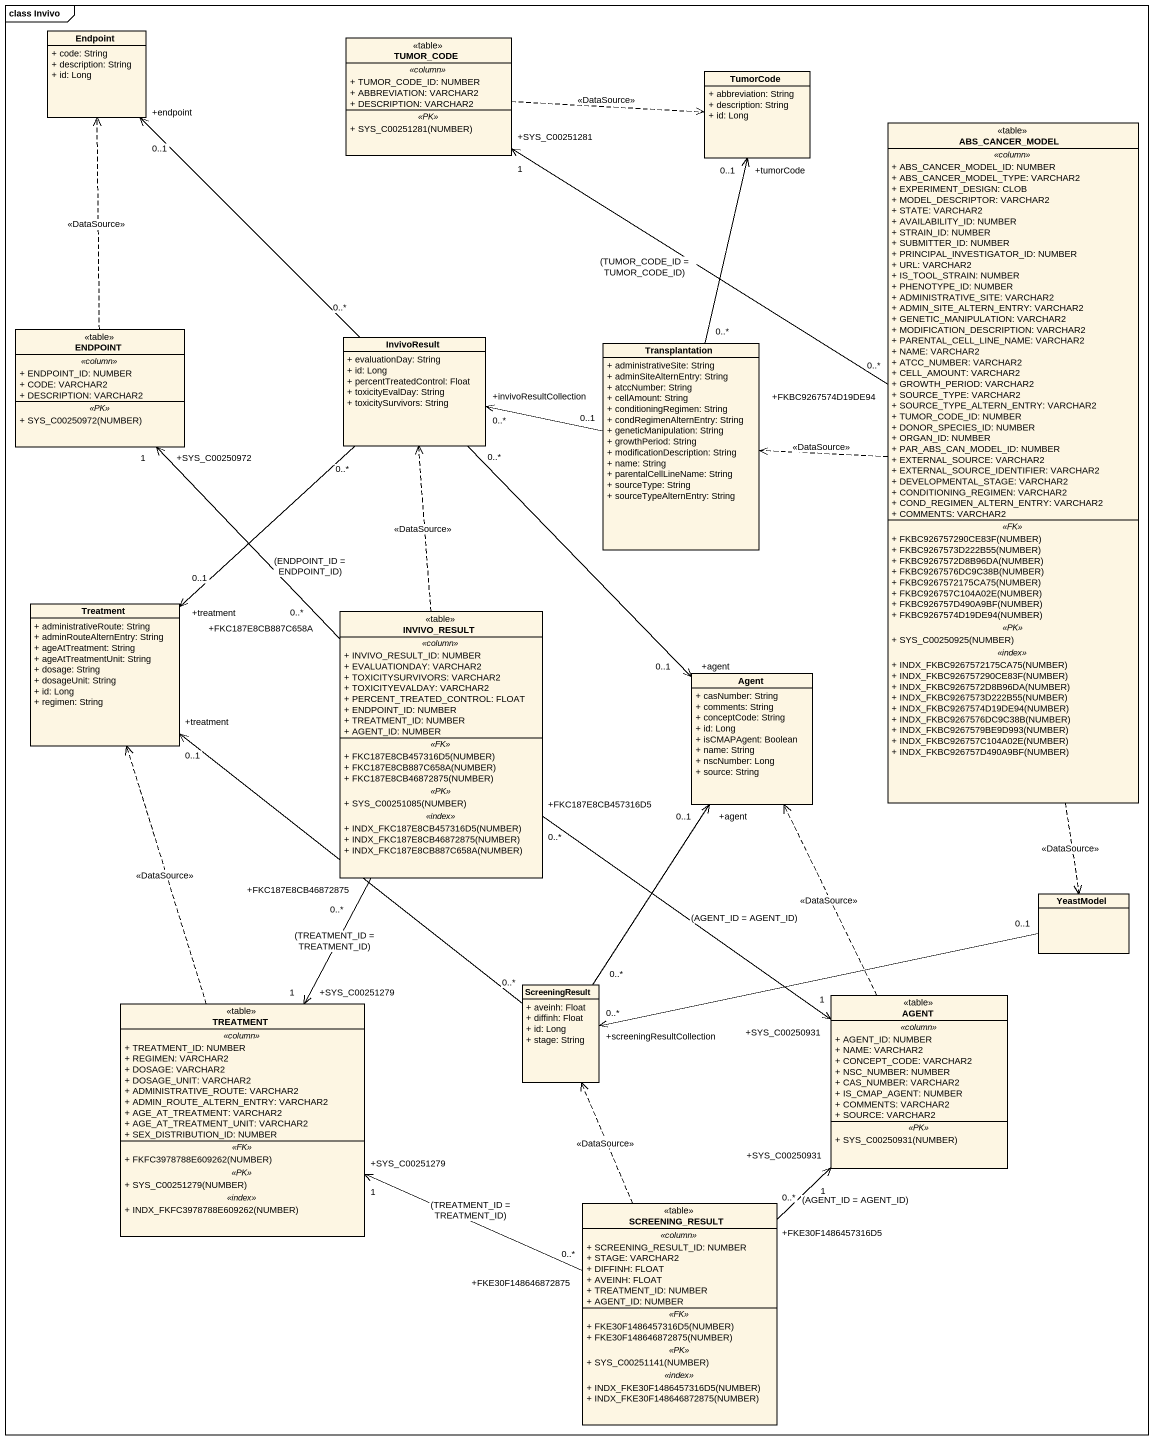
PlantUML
@startuml
mainframe class Invivo
hide circle
hide empty members
skinparam classAttributeIconSize 0
class Endpoint {
  + code: String
  + description: String
  + id: Long
}
class TUMOR_CODE <<table>> {
  .. <<column>> ..
  + TUMOR_CODE_ID: NUMBER
  + ABBREVIATION: VARCHAR2
  + DESCRIPTION: VARCHAR2
  .. <<PK>> ..
  + SYS_C00251281(NUMBER)
}
class TumorCode {
  + abbreviation: String
  + description: String
  + id: Long
}
class ABS_CANCER_MODEL <<table>> {
  .. <<column>> ..
  + ABS_CANCER_MODEL_ID: NUMBER
  + ABS_CANCER_MODEL_TYPE: VARCHAR2
  + EXPERIMENT_DESIGN: CLOB
  + MODEL_DESCRIPTOR: VARCHAR2
  + STATE: VARCHAR2
  + AVAILABILITY_ID: NUMBER
  + STRAIN_ID: NUMBER
  + SUBMITTER_ID: NUMBER
  + PRINCIPAL_INVESTIGATOR_ID: NUMBER
  + URL: VARCHAR2
  + IS_TOOL_STRAIN: NUMBER
  + PHENOTYPE_ID: NUMBER
  + ADMINISTRATIVE_SITE: VARCHAR2
  + ADMIN_SITE_ALTERN_ENTRY: VARCHAR2
  + GENETIC_MANIPULATION: VARCHAR2
  + MODIFICATION_DESCRIPTION: VARCHAR2
  + PARENTAL_CELL_LINE_NAME: VARCHAR2
  + NAME: VARCHAR2
  + ATCC_NUMBER: VARCHAR2
  + CELL_AMOUNT: VARCHAR2
  + GROWTH_PERIOD: VARCHAR2
  + SOURCE_TYPE: VARCHAR2
  + SOURCE_TYPE_ALTERN_ENTRY: VARCHAR2
  + TUMOR_CODE_ID: NUMBER
  + DONOR_SPECIES_ID: NUMBER
  + ORGAN_ID: NUMBER
  + PAR_ABS_CAN_MODEL_ID: NUMBER
  + EXTERNAL_SOURCE: VARCHAR2
  + EXTERNAL_SOURCE_IDENTIFIER: VARCHAR2
  + DEVELOPMENTAL_STAGE: VARCHAR2
  + CONDITIONING_REGIMEN: VARCHAR2
  + COND_REGIMEN_ALTERN_ENTRY: VARCHAR2
  + COMMENTS: VARCHAR2
  .. <<FK>> ..
  + FKBC926757290CE83F(NUMBER)
  + FKBC9267573D222B55(NUMBER)
  + FKBC9267572D8B96DA(NUMBER)
  + FKBC9267576DC9C38B(NUMBER)
  + FKBC9267572175CA75(NUMBER)
  + FKBC926757C104A02E(NUMBER)
  + FKBC926757D490A9BF(NUMBER)
  + FKBC9267574D19DE94(NUMBER)
  .. <<PK>> ..
  + SYS_C00250925(NUMBER)
  .. <<index>> ..
  + INDX_FKBC9267572175CA75(NUMBER)
  + INDX_FKBC926757290CE83F(NUMBER)
  + INDX_FKBC9267572D8B96DA(NUMBER)
  + INDX_FKBC9267573D222B55(NUMBER)
  + INDX_FKBC9267574D19DE94(NUMBER)
  + INDX_FKBC9267576DC9C38B(NUMBER)
  + INDX_FKBC9267579BE9D993(NUMBER)
  + INDX_FKBC926757C104A02E(NUMBER)
  + INDX_FKBC926757D490A9BF(NUMBER)
}
class ENDPOINT <<table>> {
  .. <<column>> ..
  + ENDPOINT_ID: NUMBER
  + CODE: VARCHAR2
  + DESCRIPTION: VARCHAR2
  .. <<PK>> ..
  + SYS_C00250972(NUMBER)
}
class InvivoResult {
  + evaluationDay: String
  + id: Long
  + percentTreatedControl: Float
  + toxicityEvalDay: String
  + toxicitySurvivors: String
}
class Transplantation {
  + administrativeSite: String
  + adminSiteAlternEntry: String
  + atccNumber: String
  + cellAmount: String
  + conditioningRegimen: String
  + condRegimenAlternEntry: String
  + geneticManipulation: String
  + growthPeriod: String
  + modificationDescription: String
  + name: String
  + parentalCellLineName: String
  + sourceType: String
  + sourceTypeAlternEntry: String
}
class Treatment {
  + administrativeRoute: String
  + adminRouteAlternEntry: String
  + ageAtTreatment: String
  + ageAtTreatmentUnit: String
  + dosage: String
  + dosageUnit: String
  + id: Long
  + regimen: String
}
class INVIVO_RESULT <<table>> {
  .. <<column>> ..
  + INVIVO_RESULT_ID: NUMBER
  + EVALUATIONDAY: VARCHAR2
  + TOXICITYSURVIVORS: VARCHAR2
  + TOXICITYEVALDAY: VARCHAR2
  + PERCENT_TREATED_CONTROL: FLOAT
  + ENDPOINT_ID: NUMBER
  + TREATMENT_ID: NUMBER
  + AGENT_ID: NUMBER
  .. <<FK>> ..
  + FKC187E8CB457316D5(NUMBER)
  + FKC187E8CB887C658A(NUMBER)
  + FKC187E8CB46872875(NUMBER)
  .. <<PK>> ..
  + SYS_C00251085(NUMBER)
  .. <<index>> ..
  + INDX_FKC187E8CB457316D5(NUMBER)
  + INDX_FKC187E8CB46872875(NUMBER)
  + INDX_FKC187E8CB887C658A(NUMBER)
}
class "Agent" as Agent_ {
  + casNumber: String
  + comments: String
  + conceptCode: String
  + id: Long
  + isCMAPAgent: Boolean
  + name: String
  + nscNumber: Long
  + source: String
}
class YeastModel
class ScreeningResult {
  + aveinh: Float
  + diffinh: Float
  + id: Long
  + stage: String
}
class "AGENT" as AGENT_ <<table>> {
  .. <<column>> ..
  + AGENT_ID: NUMBER
  + NAME: VARCHAR2
  + CONCEPT_CODE: VARCHAR2
  + NSC_NUMBER: NUMBER
  + CAS_NUMBER: VARCHAR2
  + IS_CMAP_AGENT: NUMBER
  + COMMENTS: VARCHAR2
  + SOURCE: VARCHAR2
  .. <<PK>> ..
  + SYS_C00250931(NUMBER)
}
class TREATMENT <<table>> {
  .. <<column>> ..
  + TREATMENT_ID: NUMBER
  + REGIMEN: VARCHAR2
  + DOSAGE: VARCHAR2
  + DOSAGE_UNIT: VARCHAR2
  + ADMINISTRATIVE_ROUTE: VARCHAR2
  + ADMIN_ROUTE_ALTERN_ENTRY: VARCHAR2
  + AGE_AT_TREATMENT: VARCHAR2
  + AGE_AT_TREATMENT_UNIT: VARCHAR2
  + SEX_DISTRIBUTION_ID: NUMBER
  .. <<FK>> ..
  + FKFC3978788E609262(NUMBER)
  .. <<PK>> ..
  + SYS_C00251279(NUMBER)
  .. <<index>> ..
  + INDX_FKFC3978788E609262(NUMBER)
}
class SCREENING_RESULT <<table>> {
  .. <<column>> ..
  + SCREENING_RESULT_ID: NUMBER
  + STAGE: VARCHAR2
  + DIFFINH: FLOAT
  + AVEINH: FLOAT
  + TREATMENT_ID: NUMBER
  + AGENT_ID: NUMBER
  .. <<FK>> ..
  + FKE30F1486457316D5(NUMBER)
  + FKE30F148646872875(NUMBER)
  .. <<PK>> ..
  + SYS_C00251141(NUMBER)
  .. <<index>> ..
  + INDX_FKE30F1486457316D5(NUMBER)
  + INDX_FKE30F148646872875(NUMBER)
}
Endpoint "+endpoint\n0..1" <-- "0..*" InvivoResult
TUMOR_CODE .right.> TumorCode : <<DataSource>>
TumorCode "+tumorCode\n0..1" <-- "0..*" Transplantation
ABS_CANCER_MODEL "+FKBC9267574D19DE94\n0..*" -up-> "+SYS_C00251281\n1" TUMOR_CODE : (TUMOR_CODE_ID = TUMOR_CODE_ID)
ABS_CANCER_MODEL .left.> Transplantation : <<DataSource>>
ABS_CANCER_MODEL ..> YeastModel : <<DataSource>>
ENDPOINT .up.> Endpoint : <<DataSource>>
InvivoResult "+invivoResultCollection\n0..*" <-right- "0..1" Transplantation
InvivoResult "0..*" --> "+agent\n0..1" Agent_
Treatment "+treatment\n0..1" <-up- "0..*" InvivoResult
Treatment "+treatment\n0..1" <-- "0..*" ScreeningResult
INVIVO_RESULT "+FKC187E8CB887C658A\n0..*" -up-> "+SYS_C00250972\n1" ENDPOINT : (ENDPOINT_ID = ENDPOINT_ID)
INVIVO_RESULT .up.> InvivoResult : <<DataSource>>
INVIVO_RESULT "+FKC187E8CB457316D5\n0..*" --> "+SYS_C00250931\n1" AGENT_ : (AGENT_ID = AGENT_ID)
INVIVO_RESULT "+FKC187E8CB46872875\n0..*" --> "+SYS_C00251279\n1" TREATMENT : (TREATMENT_ID = TREATMENT_ID)
ScreeningResult "0..*" -up-> "+agent\n0..1" Agent_
ScreeningResult "+screeningResultCollection\n0..*" <-right- "0..1" YeastModel
AGENT_ .up.> Agent_ : <<DataSource>>
TREATMENT .up.> Treatment : <<DataSource>>
SCREENING_RESULT .up.> ScreeningResult : <<DataSource>>
SCREENING_RESULT "+FKE30F1486457316D5\n0..*" -up-> "+SYS_C00250931\n1" AGENT_ : (AGENT_ID = AGENT_ID)
SCREENING_RESULT "+FKE30F148646872875\n0..*" -left-> "+SYS_C00251279\n1" TREATMENT : (TREATMENT_ID = TREATMENT_ID)
@enduml
